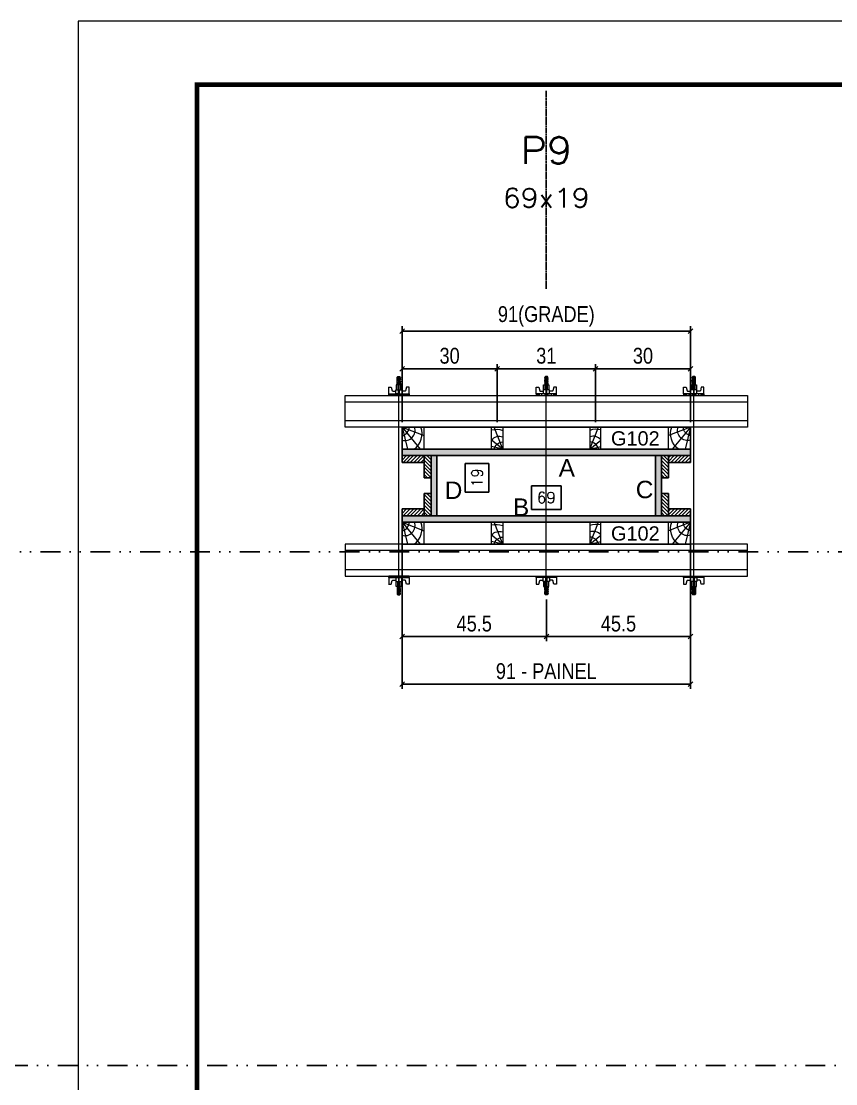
# Model space of a CAD drawing. Extents: x 13770 to 23315, y 867 to 16997.
# Drawn here: x 19119 to 19632, y 15029 to 15700 of the extents above; entities that cross this region are included whole.
import ezdxf
from ezdxf.enums import TextEntityAlignment as Align

# ---------------------------------------------------------------- set-up
doc = ezdxf.new("R2010")
doc.units = 0
for name, pattern in [('DASHED', [0.75, 0.5, -0.25]), ('DIVIDE2', [0.625, 0.25, -0.125, 0, -0.125, 0, -0.125]), ('HIDDEN', [0.375, 0.25, -0.125])]:
    doc.linetypes.add(name, pattern=pattern)
for name, color, linetype in [('CHAPA', 1, 'Continuous'), ('COTA', 241, 'Continuous'), ('MEIO_PONT', 93, 'Continuous'), ('Nível', 160, 'Continuous'), ('Painéis', 200, 'Continuous'), ('SARRAFO', 251, 'Continuous'), ('Texto de Titulo', 7, 'Continuous'), ('Texto Qtd Sarr', 242, 'Continuous'), ('TEXTO_GERAL', 7, 'Continuous')]:
    doc.layers.add(name, color=color, linetype=linetype)
for name, color, linetype, lineweight in [('Folhas', 255, 'Continuous', 9), ('Hachura', 251, 'Continuous', 9), ('Madeira', 126, 'Continuous', 18), ('Perfil Metálico', 224, 'Continuous', 18), ('SARRAFO DE PRESSAO', 251, 'DASHED', 9), ('Texto Seção', 7, 'Continuous', 15)]:
    doc.layers.add(name, color=color, linetype=linetype, lineweight=lineweight)
doc.styles.add('ARIAL', font='arial.ttf')
doc.styles.add('COTA TECNICA 2X', font='techl___.ttf', dxfattribs={"height": 10})
doc.styles.add('ROMANS', font='romans.shx')
doc.styles.add('SANSSERIF', font='sas_____.pfb')
doc.dimstyles.new('SECAO PILAR', dxfattribs={"dimtxt": 10, "dimasz": 3, "dimexe": 3, "dimexo": 3, "dimgap": 3, "dimtad": 1, "dimdec": 1, "dimlfac": 0.5, "dimzin": 12, "dimdsep": 46, "dimtxsty": 'COTA TECNICA 2X', "dimblk1": 'OBLIQUE', "dimblk2": 'OBLIQUE', "dimsah": 1, "dimcen": 0.9, "dimclrd": 256, "dimclre": 256, "dimclrt": 256, "dimadec": 1, "dimazin": 3, "dimtfac": 1, "dimtdec": 1, "dimtmove": 0, "dimatfit": 3, "dimfxl": 1, "dimtolj": 1, "dimtzin": 12, "dimarcsym": 0})
doc.dimstyles.new('SECÇÃO 2', dxfattribs={"dimtxt": 7, "dimasz": 6, "dimexe": 0.18, "dimexo": 2, "dimgap": -4, "dimtad": 3, "dimdec": 1, "dimlfac": 0.5, "dimzin": 12, "dimdsep": 46, "dimtxsty": 'ROMANS', "dimblk": 'ARCHTICK', "dimcen": 0.09, "dimse1": 1, "dimse2": 1, "dimsd1": 1, "dimsd2": 1, "dimclrd": 180, "dimclre": 5, "dimclrt": 1, "dimadec": 0, "dimazin": 3, "dimtfac": 1, "dimtdec": 1, "dimtofl": 0, "dimtmove": 0, "dimatfit": 3, "dimldrblk": 'ARCHTICK', "dimfxl": 1, "dimtolj": 1, "dimtzin": 0, "dimarcsym": 0})
pattern_1 = [(225, (10037.8811, -7503.5455), (1.12253202, -1.12253202), [])]
pattern_2 = [(225, (10234.8811, -7503.5455), (1.12253202, -1.12253202), [])]

# ---------------------------------------------------------------- blocks, each defined once
blk = doc.blocks.new('9999999999')
at = {"layer": 'Folhas'}
blk.add_lwpolyline([(98138.98, 34190.21), (99623.98, 34190.21), (99623.98, 35240.21), (98138.98, 35240.21)], close=True, dxfattribs=at)
at = {"layer": 'Folhas', "color": 30, "const_width": 3}
blk.add_lwpolyline([(98213.98, 34230.21), (99583.98, 34230.21), (99583.98, 35200.21), (98213.98, 35200.21)], close=True, dxfattribs=at)
blk = doc.blocks.new('*D558')
at = {"layer": 'COTA', "color": 180, "lineweight": -2, "transparency": 16777216}
for p, q in [((19459.17, 15406.86), (19440.5, 15406.86)), ((19440.5, 15406.86), (19440.5, 15391.86)), ((19459.17, 15391.86), (19459.17, 15406.86)), ((19440.5, 15391.86), (19459.17, 15391.86))]:
    blk.add_line(p, q, dxfattribs=at)
at = {"layer": 'Defpoints', "color": 0, "transparency": 16777216}
for p in [(19380.83, 15387.86), (19518.83, 15387.86), (19518.83, 15387.86)]:
    blk.add_point(p, dxfattribs=at)
at = {"layer": 'COTA', "color": 1, "transparency": 16777216, "insert": (19449.83, 15399.36), "char_height": 7, "attachment_point": 5, "style": 'ROMANS'}
blk.add_mtext('\\A1;69', dxfattribs=at)
blk = doc.blocks.new('_ArchTick')
at = {"color": 0, "linetype": 'ByBlock', "const_width": 0.15}
blk.add_lwpolyline([(-0.5, -0.5), (0.5, 0.5)], dxfattribs=at)
blk = doc.blocks.new('_Oblique')
at = {"color": 0, "linetype": 'ByBlock', "lineweight": -2}
blk.add_line((-0.5, -0.5), (0.5, 0.5), dxfattribs=at)
blk = doc.blocks.new('*D559')
at = {"layer": 'COTA', "lineweight": -2, "transparency": 16777216}
for p, q in [((19358.83, 15380.86), (19358.83, 15278.66)), ((19540.83, 15380.86), (19540.83, 15278.66)), ((19358.83, 15281.66), (19540.83, 15281.66))]:
    blk.add_line(p, q, dxfattribs=at)
at = {"layer": 'Defpoints', "color": 0, "transparency": 16777216}
for p in [(19358.83, 15383.86), (19540.83, 15383.86), (19540.83, 15281.66)]:
    blk.add_point(p, dxfattribs=at)
at = {"layer": 'COTA', "lineweight": -2, "transparency": 16777216, "xscale": 3, "yscale": 3, "zscale": 3, "rotation": 180}
blk.add_blockref('_Oblique', (19358.83, 15281.66), dxfattribs=at)
at = {"layer": 'COTA', "lineweight": -2, "transparency": 16777216, "xscale": 3, "yscale": 3, "zscale": 3}
blk.add_blockref('_Oblique', (19540.83, 15281.66), dxfattribs=at)
at = {"layer": 'COTA', "transparency": 16777216, "insert": (19449.83, 15289.77), "char_height": 10, "attachment_point": 5, "style": 'COTA TECNICA 2X'}
blk.add_mtext('\\A1;91 - PAINEL', dxfattribs=at)
blk = doc.blocks.new('*D560')
at = {"layer": 'COTA', "lineweight": -2, "transparency": 16777216}
for p, q in [((19358.83, 15346.86), (19358.83, 15308.68)), ((19449.9, 15335.06), (19449.9, 15308.68)), ((19358.83, 15311.68), (19449.9, 15311.68))]:
    blk.add_line(p, q, dxfattribs=at)
at = {"layer": 'Defpoints', "color": 0, "transparency": 16777216}
for p in [(19358.83, 15349.86), (19449.9, 15338.06), (19449.9, 15311.68)]:
    blk.add_point(p, dxfattribs=at)
at = {"layer": 'COTA', "lineweight": -2, "transparency": 16777216, "xscale": 3, "yscale": 3, "zscale": 3, "rotation": 180}
blk.add_blockref('_Oblique', (19358.83, 15311.68), dxfattribs=at)
at = {"layer": 'COTA', "lineweight": -2, "transparency": 16777216, "xscale": 3, "yscale": 3, "zscale": 3}
blk.add_blockref('_Oblique', (19449.9, 15311.68), dxfattribs=at)
at = {"layer": 'COTA', "transparency": 16777216, "insert": (19404.37, 15319.79), "char_height": 10, "attachment_point": 5, "style": 'COTA TECNICA 2X'}
blk.add_mtext('\\A1;45.5', dxfattribs=at)
blk = doc.blocks.new('*D561')
at = {"layer": 'COTA', "lineweight": -2, "transparency": 16777216}
for p, q in [((19540.83, 15346.86), (19540.83, 15308.68)), ((19449.9, 15335.06), (19449.9, 15308.68)), ((19540.83, 15311.68), (19449.9, 15311.68))]:
    blk.add_line(p, q, dxfattribs=at)
at = {"layer": 'Defpoints', "color": 0, "transparency": 16777216}
for p in [(19540.83, 15349.86), (19449.9, 15338.06), (19449.9, 15311.68)]:
    blk.add_point(p, dxfattribs=at)
at = {"layer": 'COTA', "lineweight": -2, "transparency": 16777216, "xscale": 3, "yscale": 3, "zscale": 3, "rotation": 180}
blk.add_blockref('_Oblique', (19449.9, 15311.68), dxfattribs=at)
at = {"layer": 'COTA', "lineweight": -2, "transparency": 16777216, "xscale": 3, "yscale": 3, "zscale": 3}
blk.add_blockref('_Oblique', (19540.83, 15311.68), dxfattribs=at)
at = {"layer": 'COTA', "transparency": 16777216, "insert": (19495.37, 15319.79), "char_height": 10, "attachment_point": 5, "style": 'COTA TECNICA 2X'}
blk.add_mtext('\\A1;45.5', dxfattribs=at)
blk = doc.blocks.new('*D562')
at = {"layer": 'COTA', "color": 180, "lineweight": -2, "transparency": 16777216}
for p, q in [((19413.63, 15420.86), (19398.63, 15420.86)), ((19398.63, 15420.86), (19398.63, 15402.86)), ((19413.63, 15402.86), (19413.63, 15420.86)), ((19398.63, 15402.86), (19413.63, 15402.86))]:
    blk.add_line(p, q, dxfattribs=at)
at = {"layer": 'Defpoints', "color": 0, "transparency": 16777216}
for p in [(19380.83, 15425.86), (19417.63, 15425.86), (19380.83, 15387.86)]:
    blk.add_point(p, dxfattribs=at)
at = {"layer": 'COTA', "color": 1, "transparency": 16777216, "insert": (19406.13, 15411.86), "char_height": 7, "attachment_point": 5, "rotation": 90, "style": 'ROMANS'}
blk.add_mtext('\\A1;19', dxfattribs=at)
blk = doc.blocks.new('titulo1')
at = {"layer": 'Defpoints', "color": 252, "linetype": 'HIDDEN', "ltscale": 2}
blk.add_line((0, 0), (0, 125), dxfattribs=at)
at = {"layer": 'Defpoints', "style": 'ROMANS', "oblique": 15}
blk.add_attdef('FOLHA', text='', height=10, dxfattribs=at).set_placement((0, 15.58), align=Align.MIDDLE_CENTER)
at = {"layer": 'Texto Qtd Sarr', "color": 3, "style": 'ROMANS', "oblique": 15}
for tag, height, p in [('TITULO', 17, (0, 71.45)), ('SEÇÃO', 12, (0, 41.55))]:
    blk.add_attdef(tag, text='', height=height, dxfattribs=at).set_placement(p, align=Align.MIDDLE_CENTER)
blk = doc.blocks.new('PONTALETE')
at = {"layer": 'Madeira'}
for q in [(2.71, 7), (7, 5.76), (7, 1.74)]:
    blk.add_line((0, 0), q, dxfattribs=at)
blk.add_lwpolyline([(0, 0), (7, 0), (7, 7), (0, 7)], close=True, dxfattribs=at)
for centre, radius, start, end in [((2.04, 0.06), 6.23, 37.2818, 109.0913), ((1.09, 0.9), 3.19, 343.603, 109.9847), ((-0.21, -0.78), 3.09, 14.6322, 86.0383)]:
    blk.add_arc(centre, radius, start, end, dxfattribs=at)
blk = doc.blocks.new('*D563')
at = {"layer": 'COTA', "lineweight": -2, "transparency": 16777216}
for p, q in [((19358.83, 15446.86), (19358.83, 15507.42)), ((19358.83, 15504.42), (19540.83, 15504.42)), ((19540.83, 15446.86), (19540.83, 15507.42))]:
    blk.add_line(p, q, dxfattribs=at)
at = {"layer": 'Defpoints', "color": 0, "transparency": 16777216}
for p in [(19540.83, 15504.42), (19358.83, 15443.86), (19540.83, 15443.86)]:
    blk.add_point(p, dxfattribs=at)
at = {"layer": 'COTA', "lineweight": -2, "transparency": 16777216, "xscale": 3, "yscale": 3, "zscale": 3, "rotation": 180}
blk.add_blockref('_Oblique', (19358.83, 15504.42), dxfattribs=at)
at = {"layer": 'COTA', "lineweight": -2, "transparency": 16777216, "xscale": 3, "yscale": 3, "zscale": 3}
blk.add_blockref('_Oblique', (19540.83, 15504.42), dxfattribs=at)
at = {"layer": 'COTA', "transparency": 16777216, "insert": (19449.83, 15513.64), "char_height": 10, "attachment_point": 5, "style": 'COTA TECNICA 2X'}
blk.add_mtext('\\A1;91(GRADE)', dxfattribs=at)
blk = doc.blocks.new('MEIO PONTALETE')
at = {"layer": 'Madeira'}
for q in [(2.71, 7), (3.5, 2.88), (3.5, 0.87)]:
    blk.add_line((0, 0), q, dxfattribs=at)
blk.add_lwpolyline([(0, 0), (3.5, 0), (3.5, 7), (0, 7)], close=True, dxfattribs=at)
for centre, radius, start, end in [((2.04, 0.06), 6.23, 76.4499, 109.0913), ((1.09, 0.9), 3.19, 40.9063, 109.9847), ((-0.21, -0.78), 3.09, 14.6322, 86.0383)]:
    blk.add_arc(centre, radius, start, end, dxfattribs=at)
blk = doc.blocks.new('*D557')
at = {"layer": 'COTA', "lineweight": -2, "transparency": 16777216}
for p, q in [((19480.83, 15446.86), (19480.83, 15483.58)), ((19540.83, 15446.86), (19540.83, 15483.58)), ((19480.83, 15480.58), (19540.83, 15480.58))]:
    blk.add_line(p, q, dxfattribs=at)
at = {"layer": 'Defpoints', "color": 0, "transparency": 16777216}
for p in [(19540.83, 15480.58), (19480.83, 15443.86), (19540.83, 15443.86)]:
    blk.add_point(p, dxfattribs=at)
at = {"layer": 'COTA', "lineweight": -2, "transparency": 16777216, "xscale": 3, "yscale": 3, "zscale": 3, "rotation": 180}
blk.add_blockref('_Oblique', (19480.83, 15480.58), dxfattribs=at)
at = {"layer": 'COTA', "lineweight": -2, "transparency": 16777216, "xscale": 3, "yscale": 3, "zscale": 3}
blk.add_blockref('_Oblique', (19540.83, 15480.58), dxfattribs=at)
at = {"layer": 'COTA', "transparency": 16777216, "insert": (19510.83, 15488.8), "char_height": 10, "attachment_point": 5, "style": 'COTA TECNICA 2X'}
blk.add_mtext('\\A1;30', dxfattribs=at)
blk = doc.blocks.new('*D564')
at = {"layer": 'COTA', "lineweight": -2, "transparency": 16777216}
for p, q in [((19418.83, 15446.86), (19418.83, 15483.58)), ((19480.83, 15446.86), (19480.83, 15483.58)), ((19480.83, 15480.58), (19418.83, 15480.58))]:
    blk.add_line(p, q, dxfattribs=at)
at = {"layer": 'Defpoints', "color": 0, "transparency": 16777216}
for p in [(19418.83, 15480.58), (19418.83, 15443.86), (19480.83, 15443.86)]:
    blk.add_point(p, dxfattribs=at)
at = {"layer": 'COTA', "lineweight": -2, "transparency": 16777216, "xscale": 3, "yscale": 3, "zscale": 3, "rotation": 180}
blk.add_blockref('_Oblique', (19418.83, 15480.58), dxfattribs=at)
at = {"layer": 'COTA', "lineweight": -2, "transparency": 16777216, "xscale": 3, "yscale": 3, "zscale": 3}
blk.add_blockref('_Oblique', (19480.83, 15480.58), dxfattribs=at)
at = {"layer": 'COTA', "transparency": 16777216, "insert": (19449.83, 15488.8), "char_height": 10, "attachment_point": 5, "style": 'COTA TECNICA 2X'}
blk.add_mtext('\\A1;31', dxfattribs=at)
blk = doc.blocks.new('*D565')
at = {"layer": 'COTA', "linetype": 'ByBlock', "lineweight": -2, "transparency": 16777216}
for p, q in [((19358.83, 15446.86), (19358.83, 15483.58)), ((19418.83, 15446.86), (19418.83, 15483.58)), ((19418.83, 15480.58), (19358.83, 15480.58))]:
    blk.add_line(p, q, dxfattribs=at)
at = {"layer": 'Defpoints', "color": 0, "linetype": 'ByBlock', "transparency": 16777216}
for p in [(19358.83, 15480.58), (19358.83, 15443.86), (19418.83, 15443.86)]:
    blk.add_point(p, dxfattribs=at)
at = {"layer": 'COTA', "linetype": 'ByBlock', "lineweight": -2, "transparency": 16777216, "xscale": 3, "yscale": 3, "zscale": 3, "rotation": 180}
blk.add_blockref('_Oblique', (19358.83, 15480.58), dxfattribs=at)
at = {"layer": 'COTA', "linetype": 'ByBlock', "lineweight": -2, "transparency": 16777216, "xscale": 3, "yscale": 3, "zscale": 3}
blk.add_blockref('_Oblique', (19418.83, 15480.58), dxfattribs=at)
at = {"layer": 'COTA', "linetype": 'ByBlock', "transparency": 16777216, "insert": (19388.83, 15488.8), "char_height": 10, "attachment_point": 5, "style": 'COTA TECNICA 2X'}
blk.add_mtext('\\A1;30', dxfattribs=at)
blk = doc.blocks.new('C')
at = {"layer": 'Hachura', "color": 0}
for p, q in [((0, 3.22), (0, -3.22)), ((0.45, 3.22), (0, 3.22)), ((0.46, 3.16), (0, 3.16)), ((0.46, 3.05), (0, 3.05)), ((0.46, 2.88), (0, 2.88)), ((0, 2.75), (0, -1.16)), ((0.46, 2.65), (0, 2.65)), ((0.46, 2.23), (0, 2.23)), ((0.46, 1.51), (0, 1.51)), ((0.39, 0.49), (0.17, 0.49)), ((0.45, -3.23), (0.45, 3.22)), ((0.45, 3.22), (2.58, 3.22)), ((1.74, 0.97), (0.45, 0.97)), ((1.45, 0.1), (0.45, 0.1)), ((1.35, 1.94), (1.35, 0.96)), ((2.58, 2.39), (1.47, 2.09)), ((1.74, -0.97), (1.74, 0.97)), ((1.74, 0.97), (1.74, 0.84)), ((1.74, 0.97), (1.74, 0.84)), ((1.74, 0.84), (3.35, 0.84)), ((3.35, 0.45), (1.74, 0.45)), ((2.58, 3.22), (2.58, 2.39)), ((3.32, 0.84), (3.32, -0.84)), ((3.35, 0.84), (3.35, -0.84)), ((3.68, 0.45), (3.35, 0.45)), ((3.84, -0.52), (3.35, 0.45)), ((3.35, 0.06), (3.67, -0.57)), ((3.68, 0.45), (4.16, -0.52)), ((3.72, 0.5), (4.25, -0.57)), ((4.37, -0.55), (3.83, 0.53)), ((4.15, 0.45), (3.93, 0.45)), ((4.42, -0.52), (3.93, 0.45)), ((4.15, 0.45), (4.26, 0.45)), ((4.26, 0.45), (4.74, -0.52)), ((4.3, 0.5), (4.83, -0.57)), ((4.95, -0.55), (4.41, 0.53)), ((4.51, 0.45), (4.84, 0.45)), ((5, -0.52), (4.51, 0.45)), ((4.84, 0.45), (5.32, -0.52)), ((4.88, 0.5), (5.41, -0.57)), ((5.53, -0.55), (4.99, 0.53)), ((5.58, -0.52), (5.09, 0.45)), ((5.42, 0.45), (5.09, 0.45)), ((5.58, -0.52), (5.09, 0.45)), ((5.42, 0.45), (5.74, -0.19)), ((5.46, 0.5), (5.74, -0.07)), ((5.74, 0.19), (5.57, 0.53)), ((5.74, 0.32), (5.68, 0.45)), ((5.68, 0.45), (5.74, 0.45)), ((5.74, 0.45), (5.9, 0.29)), ((5.74, 0.45), (5.74, -0.52)), ((5.9, -0.36), (5.9, 0.29)), ((0.45, 0), (0, 0)), ((0.46, -1.52), (0, -1.52)), ((0.46, -2.23), (0, -2.23)), ((0.46, -2.65), (0, -2.65)), ((0.46, -2.88), (0, -2.88)), ((0.46, -3.05), (0, -3.05)), ((0.46, -3.16), (0, -3.16)), ((0, -3.22), (2.57, -3.22)), ((0.08, -0.48), (0.29, -0.48)), ((0.29, -0.48), (0.4, -0.48)), ((0.45, 0), (0.45, -0.97)), ((0.45, -0.16), (1.45, -0.16)), ((0.45, -0.65), (0.45, -0.32)), ((0.45, -3.23), (0.45, -0.65)), ((0.45, -0.97), (1.74, -0.97)), ((1.35, -1.94), (1.35, -0.97)), ((2.58, -2.39), (1.47, -2.1)), ((3.35, -0.32), (1.74, -0.32)), ((3.35, -0.84), (1.74, -0.84)), ((2.58, -3.23), (2.58, -2.39)), ((3.35, -0.07), (3.58, -0.52)), ((3.35, -0.52), (3.58, -0.52)), ((3.84, -0.52), (4.16, -0.52)), ((4.42, -0.52), (4.74, -0.52)), ((4.63, -0.52), (4.74, -0.52)), ((5, -0.52), (5.32, -0.52)), ((5.58, -0.52), (5.74, -0.52)), ((5.74, -0.52), (5.9, -0.36)), ((5.74, -0.52), (5.74, -0.52))]:
    blk.add_line(p, q, dxfattribs=at)
for centre, radius, start, end in [((1.52, 1.94), 0.161, 104.7436, 180), ((1.44, -0.03), 0.129, 272.695, 87.305), ((3.81, 0.39), 0.143, 25.5688, 154.4312), ((4.39, 0.39), 0.143, 25.5688, 154.4312), ((4.97, 0.39), 0.143, 25.5688, 154.4312), ((5.55, 0.39), 0.143, 25.5688, 154.4312), ((0.17, -0.37), 0.174, 221.744, 317.8592), ((1.52, -1.94), 0.161, 180, 255.2564), ((3.71, -0.4), 0.174, 222.1408, 318.256), ((4.29, -0.4), 0.174, 222.1408, 318.256), ((4.87, -0.4), 0.174, 222.1408, 318.256), ((5.45, -0.4), 0.174, 222.1408, 318.256), ((5.61, -0.4), 0.174, 317.8592, 318.256)]:
    blk.add_arc(centre, radius, start, end, dxfattribs=at)

msp = doc.modelspace()

# ---------------------------------------------------------------- hatches: boundary and pattern name
at = {"layer": 'Hachura'}
h = msp.add_hatch(color=256, dxfattribs=at)
h.dxf.hatch_style = 1
h.paths.add_polyline_path([(19540.83, 15425.86), (19540.83, 15429.86), (19358.83, 15429.86), (19358.83, 15425.86)])
h = msp.add_hatch(color=256, dxfattribs=at)
h.dxf.hatch_style = 1
h.paths.add_polyline_path([(19540.83, 15425.86), (19540.83, 15429.86), (19358.83, 15429.86), (19358.83, 15425.86)])
h = msp.add_hatch(dxfattribs=at)
h.set_pattern_fill('ANSI31', color=256, scale=0.5, angle=180, style=0)
h.set_pattern_definition(pattern_2)
h.paths.add_polyline_path([(19372.83, 15425.86), (19372.83, 15421.46), (19358.83, 15421.46), (19358.83, 15425.86)])
h = msp.add_hatch(dxfattribs=at)
h.set_pattern_fill('ANSI31', color=256, scale=0.5, angle=90, style=0)
h.set_pattern_definition([(135, (-3552.1752, 24549.8145), (-1.12253202, -1.12253202), [])])
h.paths.add_polyline_path([(19377.23, 15411.86), (19372.83, 15411.86), (19372.83, 15425.86), (19377.23, 15425.86)])
h = msp.add_hatch(color=256, dxfattribs=at)
h.dxf.hatch_style = 1
h.paths.add_polyline_path([(19377.23, 15387.86), (19380.83, 15387.86), (19380.83, 15425.86), (19377.23, 15425.86)])
h = msp.add_hatch(color=256, dxfattribs=at)
h.dxf.hatch_style = 1
h.paths.add_polyline_path([(19377.23, 15387.86), (19380.83, 15387.86), (19380.83, 15425.86), (19377.23, 15425.86)])
h = msp.add_hatch(color=256, dxfattribs=at)
h.dxf.hatch_style = 1
h.paths.add_polyline_path([(19518.83, 15387.86), (19522.43, 15387.86), (19522.43, 15425.86), (19518.83, 15425.86)])
h = msp.add_hatch(color=256, dxfattribs=at)
h.dxf.hatch_style = 1
h.paths.add_polyline_path([(19518.83, 15387.86), (19522.43, 15387.86), (19522.43, 15425.86), (19518.83, 15425.86)])
h = msp.add_hatch(dxfattribs=at)
h.set_pattern_fill('ANSI31', color=256, scale=0.5, angle=90, style=0)
h.set_pattern_definition([(135, (-3580.1752, 24549.8145), (-1.12253202, -1.12253202), [])])
h.paths.add_polyline_path([(19522.43, 15411.86), (19526.83, 15411.86), (19526.83, 15425.86), (19522.43, 15425.86)])
h = msp.add_hatch(dxfattribs=at)
h.set_pattern_fill('ANSI31', color=256, scale=0.5, angle=180, style=0)
h.set_pattern_definition(pattern_1)
h.paths.add_polyline_path([(19526.83, 15425.86), (19526.83, 15421.46), (19540.83, 15421.46), (19540.83, 15425.86)])
h = msp.add_hatch(dxfattribs=at)
h.set_pattern_fill('ANSI31', color=256, scale=0.5, angle=90, style=0)
h.set_pattern_definition([(135, (-3552.1752, 24561.8145), (-1.12253202, -1.12253202), [])])
h.paths.add_polyline_path([(19377.23, 15401.86), (19372.83, 15401.86), (19372.83, 15387.86), (19377.23, 15387.86)])
h = msp.add_hatch(dxfattribs=at)
h.set_pattern_fill('ANSI31', color=256, scale=0.5, angle=90, style=0)
h.set_pattern_definition([(135, (-3580.1752, 24561.8145), (-1.12253202, -1.12253202), [])])
h.paths.add_polyline_path([(19522.43, 15401.86), (19526.83, 15401.86), (19526.83, 15387.86), (19522.43, 15387.86)])
h = msp.add_hatch(dxfattribs=at)
h.set_pattern_fill('ANSI31', color=256, scale=0.5, angle=180, style=0)
h.set_pattern_definition(pattern_2)
h.paths.add_polyline_path([(19372.83, 15387.86), (19372.83, 15392.26), (19358.83, 15392.26), (19358.83, 15387.86)])
h = msp.add_hatch(dxfattribs=at)
h.set_pattern_fill('ANSI31', color=256, scale=0.5, angle=180, style=0)
h.set_pattern_definition(pattern_1)
h.paths.add_polyline_path([(19526.83, 15387.86), (19526.83, 15392.26), (19540.83, 15392.26), (19540.83, 15387.86)])
h = msp.add_hatch(color=256, dxfattribs=at)
h.dxf.hatch_style = 1
h.paths.add_polyline_path([(19540.83, 15387.86), (19540.83, 15383.86), (19358.83, 15383.86), (19358.83, 15387.86)])
h = msp.add_hatch(color=256, dxfattribs=at)
h.dxf.hatch_style = 1
h.paths.add_polyline_path([(19540.83, 15387.86), (19540.83, 15383.86), (19358.83, 15383.86), (19358.83, 15387.86)])

# ---------------------------------------------------------------- linework, layer by layer
for points in [[(19540.83, 15429.86), (19540.83, 15443.86), (19358.83, 15443.86), (19358.83, 15429.86)], [(19540.83, 15383.86), (19540.83, 15369.86), (19358.83, 15369.86), (19358.83, 15383.86)]]:
    msp.add_lwpolyline(points, close=True)
at = {"layer": 'CHAPA'}
for points in [[(19540.83, 15425.86), (19540.83, 15429.86), (19358.83, 15429.86), (19358.83, 15425.86)], [(19540.83, 15425.86), (19540.83, 15429.86), (19358.83, 15429.86), (19358.83, 15425.86)], [(19377.23, 15387.86), (19380.83, 15387.86), (19380.83, 15425.86), (19377.23, 15425.86)], [(19377.23, 15387.86), (19380.83, 15387.86), (19380.83, 15425.86), (19377.23, 15425.86)], [(19518.83, 15387.86), (19522.43, 15387.86), (19522.43, 15425.86), (19518.83, 15425.86)], [(19518.83, 15387.86), (19522.43, 15387.86), (19522.43, 15425.86), (19518.83, 15425.86)], [(19540.83, 15387.86), (19540.83, 15383.86), (19358.83, 15383.86), (19358.83, 15387.86)], [(19540.83, 15387.86), (19540.83, 15383.86), (19358.83, 15383.86), (19358.83, 15387.86)]]:
    msp.add_lwpolyline(points, close=True, dxfattribs=at)
at = {"layer": 'Hachura'}
for p, q in [((19356.83, 15339.06), (19356.82, 15470.86)), ((19449.83, 15339.06), (19449.84, 15470.86)), ((19542.83, 15339.06), (19542.84, 15470.86))]:
    msp.add_line(p, q, dxfattribs=at)
at = {"layer": 'Nível', "color": 4, "linetype": 'DIVIDE2', "ltscale": 50}
for p, q in [((16394.58, 15365.03), (21112.79, 15365.03)), ((16059.5, 15041.03), (21112.79, 15041.03))]:
    msp.add_line(p, q, dxfattribs=at)
at = {"layer": 'Painéis'}
msp.add_lwpolyline([(19380.83, 15425.86), (19380.83, 15387.86), (19518.83, 15387.86), (19518.83, 15425.86)], close=True, dxfattribs=at)
at = {"layer": 'Perfil Metálico'}
for points in [[(19576.83, 15463.86), (19576.83, 15443.86), (19322.83, 15443.86), (19322.83, 15463.86)], [(19322.83, 15447.86), (19322.83, 15459.86), (19576.83, 15459.86), (19576.83, 15447.86)], [(19576.83, 15349.86), (19576.83, 15369.86), (19322.83, 15369.86), (19322.83, 15349.86)], [(19322.83, 15365.86), (19322.83, 15353.86), (19576.83, 15353.86), (19576.83, 15365.86)]]:
    msp.add_lwpolyline(points, close=True, dxfattribs=at)
at = {"layer": 'SARRAFO'}
for points in [[(19358.83, 15421.46), (19372.83, 15421.46), (19372.83, 15425.86), (19358.83, 15425.86)], [(19372.83, 15425.86), (19372.83, 15411.86), (19377.23, 15411.86), (19377.23, 15425.86)], [(19526.83, 15425.86), (19526.83, 15411.86), (19522.43, 15411.86), (19522.43, 15425.86)], [(19540.83, 15421.46), (19526.83, 15421.46), (19526.83, 15425.86), (19540.83, 15425.86)], [(19372.83, 15387.86), (19372.83, 15401.86), (19377.23, 15401.86), (19377.23, 15387.86)], [(19526.83, 15387.86), (19526.83, 15401.86), (19522.43, 15401.86), (19522.43, 15387.86)], [(19358.83, 15392.26), (19372.83, 15392.26), (19372.83, 15387.86), (19358.83, 15387.86)], [(19540.83, 15392.26), (19526.83, 15392.26), (19526.83, 15387.86), (19540.83, 15387.86)]]:
    msp.add_lwpolyline(points, close=True, dxfattribs=at)

# ---------------------------------------------------------------- block references
at = {"layer": 'Hachura', "linetype": 'Continuous', "yscale": 2, "zscale": 2}
for p, xscale, rotation in [((19356.83, 15463.86), -2, 270), ((19449.83, 15463.86), 2, 90.00000000000001), ((19542.83, 15463.86), 2, 90.00000000000001), ((19356.83, 15349.86), 2, 270), ((19449.83, 15349.86), -2, 90), ((19542.83, 15349.86), -2, 90)]:
    msp.add_blockref('C', p, dxfattribs=dict(at, xscale=xscale, rotation=rotation))
at = {"layer": 'MEIO_PONT', "yscale": 2, "zscale": 2}
for p, xscale, rotation in [((19358.83, 15443.86), 2, 270), ((19540.83, 15443.86), -2, 90), ((19358.83, 15383.86), 2, 270), ((19540.83, 15383.86), -2, 90)]:
    msp.add_blockref('PONTALETE', p, dxfattribs=dict(at, xscale=xscale, rotation=rotation))
at = {"layer": 'MEIO_PONT', "yscale": 1.999999997962732, "zscale": 1.999999997962732}
for p, xscale in [((19422.33, 15429.86), -1.999999997962732), ((19477.33, 15429.86), 1.999999997962732), ((19422.33, 15369.86), -1.999999997962732), ((19477.33, 15369.86), 1.999999997962732)]:
    msp.add_blockref('MEIO PONTALETE', p, dxfattribs=dict(at, xscale=xscale))
at = {"layer": 'SARRAFO DE PRESSAO', "color": 6, "linetype": 'ByBlock'}
msp.add_blockref('9999999999', (-78984.48, -19540.26), dxfattribs=at)
at = {"layer": 'Texto Seção'}
ref = msp.add_blockref('titulo1', (19449.83, 15531), dxfattribs=at)
ref.add_attrib('TITULO', 'P9', dxfattribs={"layer": 'Texto de Titulo', "color": 7, "height": 17, "style": 'ROMANS', "width": 1.1}).set_placement((19449.83, 15618.5), align=Align.MIDDLE_CENTER)
ref.add_attrib('SEÇÃO', '69x19', dxfattribs={"layer": 'Texto de Titulo', "color": 7, "height": 12, "style": 'ROMANS', "width": 1.1}).set_placement((19449.83, 15588.5), align=Align.MIDDLE_CENTER)

# ---------------------------------------------------------------- texts
at = {"layer": 'TEXTO_GERAL', "color": 0, "linetype": 'Continuous', "style": 'SANSSERIF'}
for p in [(19490.63, 15436.7), (19490.63, 15376.7)]:
    msp.add_text('G102', height=9, dxfattribs=at).set_placement(p, align=Align.MIDDLE_LEFT)
at = {"layer": 'TEXTO_GERAL', "style": 'ARIAL'}
for s, p in [('A', (19462.77, 15418.11)), ('D', (19391.33, 15403.97)), ('C', (19511.83, 15404.45)), ('B', (19433.92, 15393.33))]:
    msp.add_text(s, height=11, dxfattribs=at).set_placement(p, align=Align.MIDDLE_CENTER)

# ---------------------------------------------------------------- dimensions: what is measured, and where the dimension line sits
at = {"layer": 'COTA'}
for base, p1, p2, text, picture, middle in [((19540.83, 15504.42), (19358.83, 15443.86), (19540.83, 15443.86), '<>(GRADE)', '*D563', (19449.83, 15513.64)), ((19540.83, 15281.66), (19358.83, 15383.86), (19540.83, 15383.86), '<> - PAINEL', '*D559', (19449.83, 15289.77))]:
    dim = msp.add_linear_dim(base=base, p1=p1, p2=p2, text=text, dimstyle='SECAO PILAR', dxfattribs=at)
    dim.commit()
    dim.dimension.update_dxf_attribs({"geometry": picture, "text_midpoint": middle})
at = {"layer": 'COTA', "linetype": 'ByBlock'}
dim = msp.add_linear_dim(base=(19358.83, 15480.58), p1=(19418.83, 15443.86), p2=(19358.83, 15443.86), dimstyle='SECAO PILAR', override={"dimtmove": 1}, dxfattribs=at)
dim.commit()
dim.dimension.update_dxf_attribs({"geometry": '*D565', "text_midpoint": (19388.83, 15488.8)})
at = {"layer": 'COTA'}
for base, p1, p2, picture, middle in [((19418.83, 15480.58), (19480.83, 15443.86), (19418.83, 15443.86), '*D564', (19449.83, 15488.8)), ((19540.83, 15480.58), (19480.83, 15443.86), (19540.83, 15443.86), '*D557', (19510.83, 15488.8)), ((19449.9, 15311.68), (19358.83, 15349.86), (19449.9, 15338.06), '*D560', (19404.37, 15319.79))]:
    dim = msp.add_linear_dim(base=base, p1=p1, p2=p2, dimstyle='SECAO PILAR', dxfattribs=at)
    dim.commit()
    dim.dimension.update_dxf_attribs({"geometry": picture, "text_midpoint": middle})
dim = msp.add_linear_dim(base=(19417.63, 15425.86), p1=(19380.83, 15387.86), p2=(19380.83, 15425.86), angle=90, dimstyle='SECÇÃO 2', dxfattribs=at)
dim.commit()
dim.dimension.update_dxf_attribs({"geometry": '*D562', "text_midpoint": (19417.63, 15411.86), "dimtype": 160})
dim = msp.add_linear_dim(base=(19518.83, 15387.86), p1=(19380.83, 15387.86), p2=(19518.83, 15387.86), dimstyle='SECÇÃO 2', dxfattribs=at)
dim.commit()
dim.dimension.update_dxf_attribs({"geometry": '*D558', "text_midpoint": (19449.83, 15387.86), "dimtype": 160})
dim = msp.add_linear_dim(base=(19449.9, 15311.68), p1=(19540.83, 15349.86), p2=(19449.9, 15338.06), angle=180, dimstyle='SECAO PILAR', dxfattribs=at)
dim.commit()
dim.dimension.update_dxf_attribs({"geometry": '*D561', "text_midpoint": (19495.37, 15319.79)})

doc.saveas('drawing.dxf')
